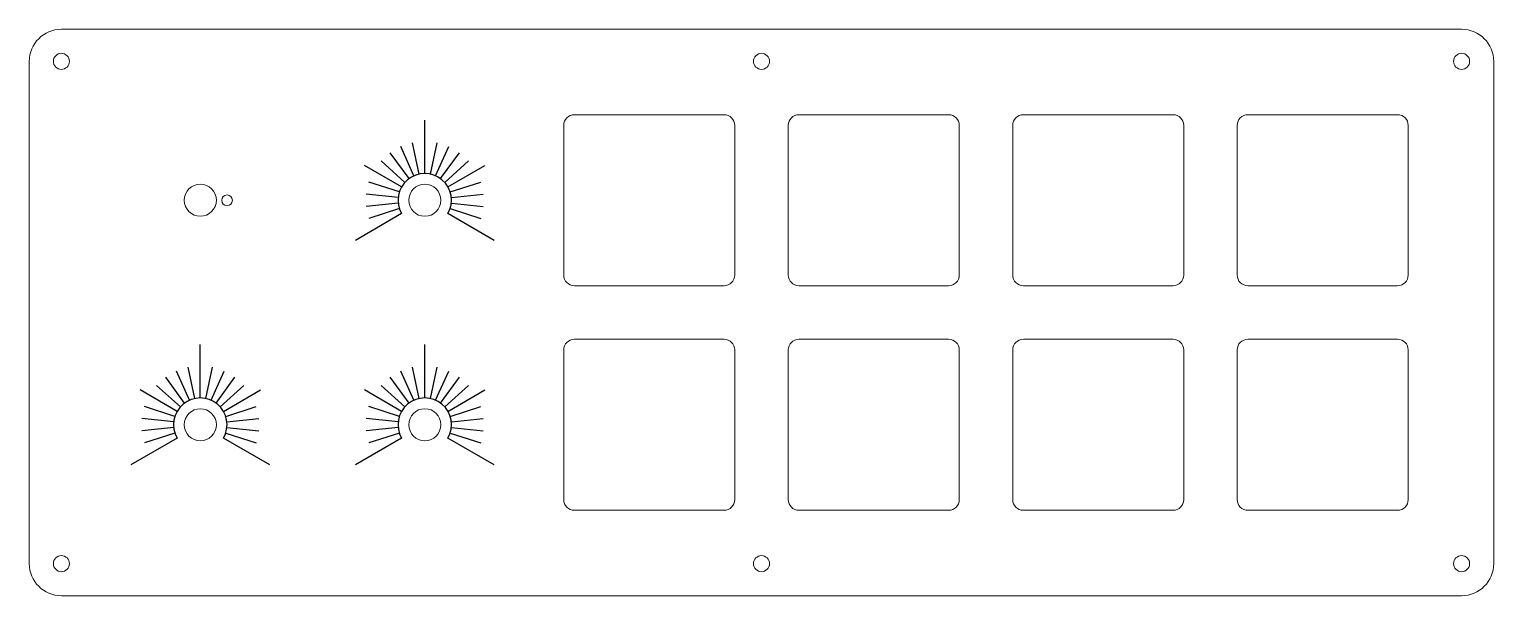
# Model space of a CAD drawing. Header units: millimetres. Extents: x 0 to 274, y -106 to 0.
import ezdxf

# ---------------------------------------------------------------- set-up
doc = ezdxf.new("R2010")
doc.units = ezdxf.units.MM
doc.header["$MEASUREMENT"] = 0
doc.layers.add('Predefinito', color=18, linetype='Continuous', true_color=0x000000)

msp = doc.modelspace()

# ---------------------------------------------------------------- linework, layer by layer
at = {"color": 3, "linetype": 'Continuous', "lineweight": 15, "true_color": 0x00ff00}
for p, q in [((268, 0), (6, 0)), ((0, -6), (0, -100)), ((274, -100), (274, -6)), ((6, -106), (268, -106))]:
    msp.add_line(p, q, dxfattribs=at)
at = {"color": 7, "linetype": 'Continuous', "lineweight": 15, "true_color": 0xffffff}
for p, q in [((130, -16), (102, -16)), ((172, -16), (144, -16)), ((214, -16), (186, -16)), ((256, -16), (228, -16)), ((100, -18), (100, -46)), ((132, -46), (132, -18)), ((142, -18), (142, -46)), ((174, -46), (174, -18)), ((184, -18), (184, -46)), ((216, -46), (216, -18)), ((226, -18), (226, -46)), ((258, -46), (258, -18)), ((102, -48), (130, -48)), ((144, -48), (172, -48)), ((186, -48), (214, -48)), ((228, -48), (256, -48)), ((100, -60), (100, -88)), ((130, -58), (102, -58)), ((132, -88), (132, -60)), ((142, -60), (142, -88)), ((172, -58), (144, -58)), ((174, -88), (174, -60)), ((184, -60), (184, -88)), ((214, -58), (186, -58)), ((216, -88), (216, -60)), ((226, -60), (226, -88)), ((256, -58), (228, -58)), ((258, -88), (258, -60)), ((102, -90), (130, -90)), ((144, -90), (172, -90)), ((186, -90), (214, -90)), ((228, -90), (256, -90))]:
    msp.add_line(p, q, dxfattribs=at)
for centre, radius in [((6, -6), 1.5), ((137, -6), 1.5), ((268, -6), 1.5), ((32, -32), 3), ((74, -32), 3), ((37, -32), 1), ((32, -74), 3), ((74, -74), 3), ((6, -100), 1.5), ((137, -100), 1.5), ((268, -100), 1.5)]:
    msp.add_circle(centre, radius, dxfattribs=at)
at = {"color": 3, "linetype": 'Continuous', "lineweight": 15, "true_color": 0x00ff00}
for centre, start, end in [((6, -6), 90, 180), ((268, -6), 0, 90), ((6, -100), 180, 270), ((268, -100), 270, 0)]:
    msp.add_arc(centre, 6, start, end, dxfattribs=at)
at = {"color": 7, "linetype": 'Continuous', "lineweight": 15, "true_color": 0xffffff}
for centre, start, end in [((102, -18), 90, 180), ((130, -18), 0, 90), ((144, -18), 90, 180), ((172, -18), 0, 90), ((186, -18), 90, 180), ((214, -18), 0, 90), ((228, -18), 90, 180), ((256, -18), 0, 90), ((102, -46), 180, 270), ((130, -46), 270, 0), ((144, -46), 180, 270), ((172, -46), 270, 0), ((186, -46), 180, 270), ((214, -46), 270, 0), ((228, -46), 180, 270), ((256, -46), 270, 0), ((102, -60), 90, 180), ((130, -60), 0, 90), ((144, -60), 90, 180), ((172, -60), 0, 90), ((186, -60), 90, 180), ((214, -60), 0, 90), ((228, -60), 90, 180), ((256, -60), 0, 90), ((102, -88), 180, 270), ((130, -88), 270, 0), ((144, -88), 180, 270), ((172, -88), 270, 0), ((186, -88), 180, 270), ((214, -88), 270, 0), ((228, -88), 180, 270), ((256, -88), 270, 0)]:
    msp.add_arc(centre, 2, start, end, dxfattribs=at)
at = {"layer": 'Predefinito', "color": 1, "true_color": 0xff0000}
for p, q in [((74, -27), (74, -17)), ((72.96, -27.11), (71.71, -21.24)), ((75.04, -27.11), (76.29, -21.24)), ((70.28, -28.65), (65.83, -24.64)), ((71.06, -27.95), (67.53, -23.1)), ((71.97, -27.43), (69.53, -21.95)), ((76.03, -27.43), (78.47, -21.95)), ((76.94, -27.95), (80.47, -23.1)), ((77.72, -28.65), (82.17, -24.64)), ((69.67, -29.5), (62.74, -25.5)), ((78.33, -29.5), (85.26, -25.5)), ((69.24, -30.45), (63.54, -28.6)), ((78.76, -30.45), (84.46, -28.6)), ((69.03, -31.48), (63.06, -30.85)), ((69.03, -32.52), (63.06, -33.15)), ((78.97, -31.48), (84.94, -30.85)), ((78.97, -32.52), (84.94, -33.15)), ((69.67, -34.5), (61.01, -39.5)), ((69.24, -33.55), (63.54, -35.4)), ((86.99, -39.5), (78.33, -34.5)), ((78.76, -33.55), (84.46, -35.4)), ((32, -69), (32, -59)), ((74, -69), (74, -59)), ((29.06, -69.95), (25.53, -65.1)), ((29.97, -69.43), (27.53, -63.95)), ((30.96, -69.11), (29.71, -63.24)), ((33.04, -69.11), (34.29, -63.24)), ((34.03, -69.43), (36.47, -63.95)), ((34.94, -69.95), (38.47, -65.1)), ((71.06, -69.95), (67.53, -65.1)), ((71.97, -69.43), (69.53, -63.95)), ((72.96, -69.11), (71.71, -63.24)), ((75.04, -69.11), (76.29, -63.24)), ((76.03, -69.43), (78.47, -63.95)), ((76.94, -69.95), (80.47, -65.1)), ((27.67, -71.5), (20.74, -67.5)), ((28.28, -70.65), (23.83, -66.64)), ((35.72, -70.65), (40.17, -66.64)), ((36.33, -71.5), (43.26, -67.5)), ((69.67, -71.5), (62.74, -67.5)), ((70.28, -70.65), (65.83, -66.64)), ((77.72, -70.65), (82.17, -66.64)), ((78.33, -71.5), (85.26, -67.5)), ((27.24, -72.45), (21.54, -70.6)), ((36.76, -72.45), (42.46, -70.6)), ((69.24, -72.45), (63.54, -70.6)), ((78.76, -72.45), (84.46, -70.6)), ((27.03, -73.48), (21.06, -72.85)), ((36.97, -73.48), (42.94, -72.85)), ((69.03, -73.48), (63.06, -72.85)), ((78.97, -73.48), (84.94, -72.85)), ((27.67, -76.5), (19.01, -81.5)), ((27.03, -74.52), (21.06, -75.15)), ((27.24, -75.55), (21.54, -77.4)), ((44.99, -81.5), (36.33, -76.5)), ((36.76, -75.55), (42.46, -77.4)), ((36.97, -74.52), (42.94, -75.15)), ((69.67, -76.5), (61.01, -81.5)), ((69.03, -74.52), (63.06, -75.15)), ((69.24, -75.55), (63.54, -77.4)), ((86.99, -81.5), (78.33, -76.5)), ((78.76, -75.55), (84.46, -77.4)), ((78.97, -74.52), (84.94, -75.15))]:
    msp.add_line(p, q, dxfattribs=at)
for centre in [(74, -32), (32, -74), (74, -74)]:
    msp.add_arc(centre, 5, 330, 210, dxfattribs=at)

doc.saveas('drawing.dxf')
